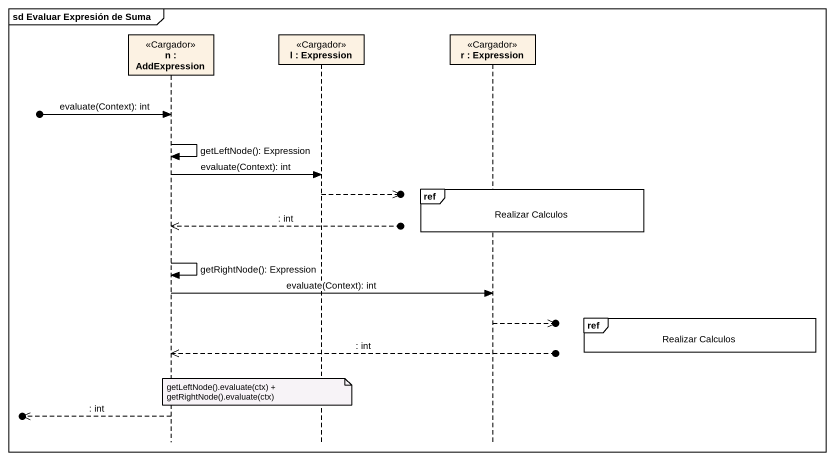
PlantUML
@startuml
mainframe sd Evaluar Expresión de Suma
hide footbox
participant "n : AddExpression" as n <<Cargador>>
participant "l : Expression" as l <<Cargador>>
participant "r : Expression" as r <<Cargador>>

[o-> n : evaluate(Context): int
n -> n : getLeftNode(): Expression
n -> l : evaluate(Context): int
ref over r : Realizar Calculos
l -->>o]
n <<--o] : : int
n -> n : getRightNode(): Expression
n -> r : evaluate(Context): int
ref over r : Realizar Calculos
r -->>o]
n <<--o] : : int
note over l : getLeftNode().evaluate(ctx) + getRightNode().evaluate(ctx)
[o<<-- n : : int
@enduml
